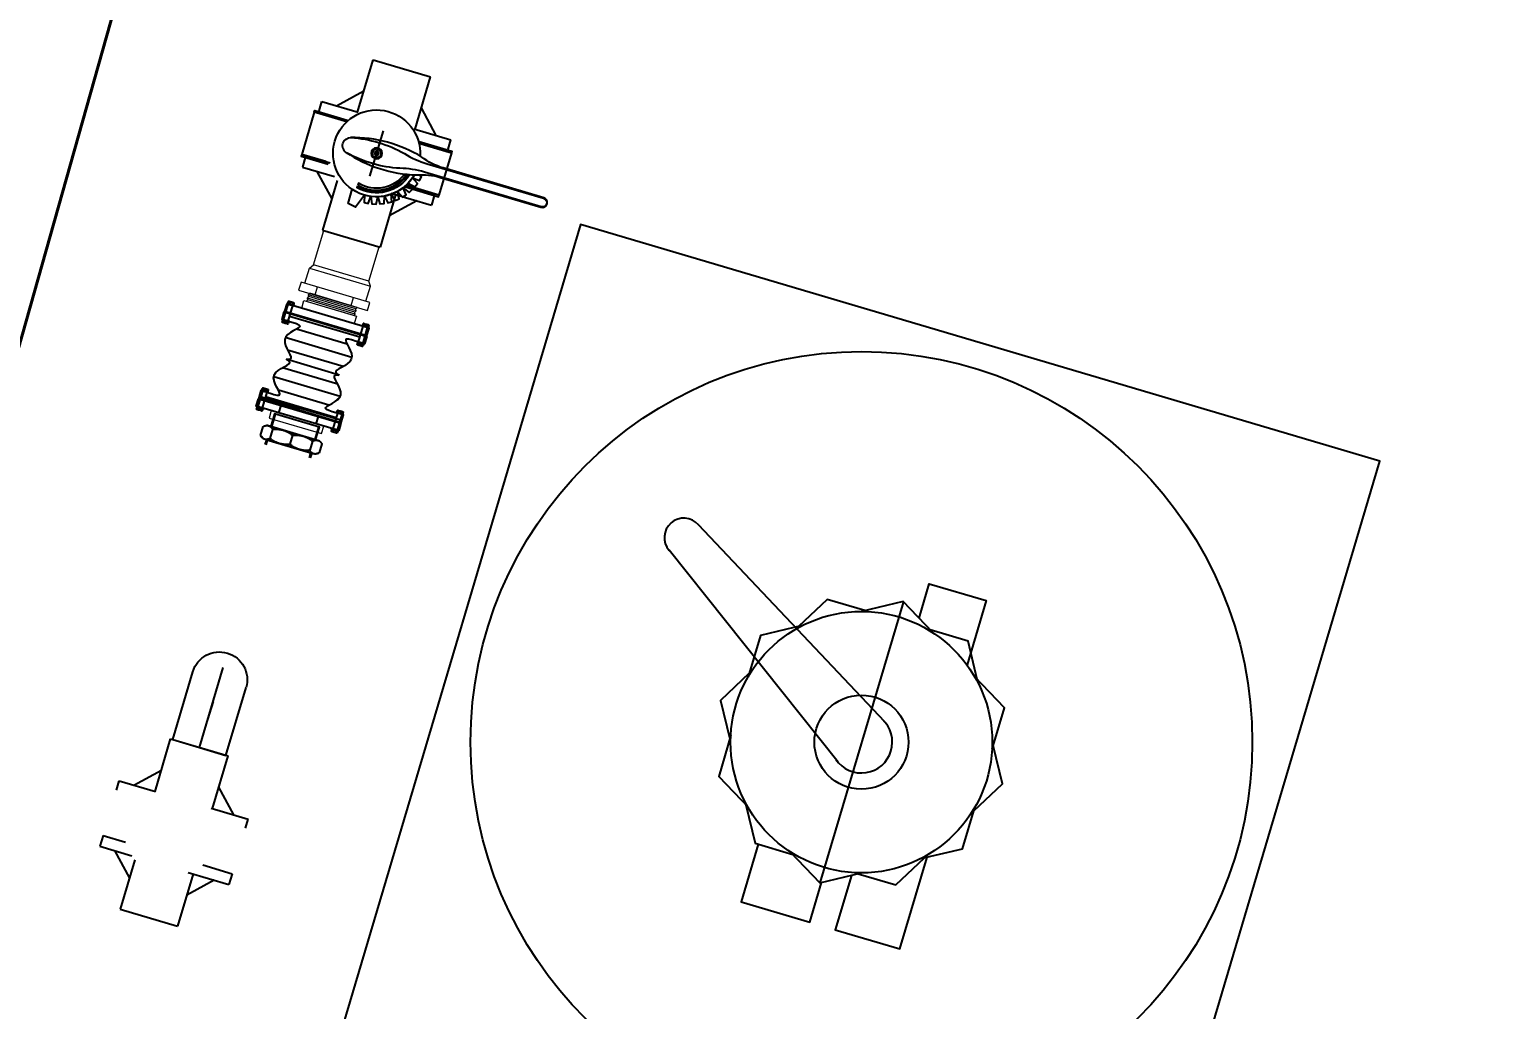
# Model space of a CAD drawing. Header units: millimetres. Extents: x -361340115 to 361596335, y -276742102 to 277032639.
# Drawn here: x 152912 to 154610, y 179626 to 180755 of the extents above; entities that cross this region are included whole.
import ezdxf
from ezdxf.xclip import XClip

# ---------------------------------------------------------------- set-up
doc = ezdxf.new("R2010")
doc.units = ezdxf.units.MM
doc.header["$MEASUREMENT"] = 0
doc.header["$XCLIPFRAME"] = 0
for name, color, linetype in [('A-WALL-PATT', 251, 'Continuous'), ('H-N-FITTING-35', 2, 'Continuous'), ('M-PB-Swimming Pool', 130, 'Continuous')]:
    doc.layers.add(name, color=color, linetype=linetype)
doc.layers.add('KT-Net cat', color=1, linetype='Continuous', lineweight=40)
doc.layers.add('MEP', color=130, linetype='Continuous', plot=False)

# ---------------------------------------------------------------- blocks, each defined once
blk = doc.blocks.new('SAND FILTER')
for p, q in [((498.9, -450.3), (228.7, -293.5)), ((480, -311), (480, -649.4)), ((460.7, -510.1), (204.6, -331.2))]:
    blk.add_line(p, q)
blk.add_lwpolyline([(0, -960.2), (960, -960.2), (960, -0.2), (0, -0.2)], close=True)
for points in [[(502.7, -324.3), (502.7, -283.1), (571, -283.1), (571, -360.3)], [(522.6, -335.8), (479.8, -311), (436.9, -335.8)], [(440.5, -333.7), (395.2, -333.7), (372.5, -373)], [(587, -373), (564.4, -333.7), (519, -333.7)], [(376.1, -370.9), (333.3, -395.6), (333.3, -445.1)], [(626.3, -445.1), (626.3, -395.6), (583.4, -370.9)], [(333.3, -440.9), (310.6, -480.2), (333.3, -519.5)], [(626.3, -519.5), (649, -480.2), (626.3, -440.9)], [(333.5, -515.3), (333.5, -564.8), (376.4, -589.5)], [(583.4, -589.5), (626.3, -564.8), (626.3, -515.3)], [(372.8, -587.4), (395.4, -626.7), (440.7, -626.7)], [(512.4, -630.6), (512.4, -696), (590, -696), (590, -585.8)], [(519.3, -626.7), (564.6, -626.7), (587.2, -587.4)], [(399.3, -626.7), (399.3, -696), (481.8, -696), (481.8, -648.2)], [(436.9, -624.6), (479.8, -649.4), (522.6, -624.6)]]:
    blk.add_lwpolyline(points)
for radius in [450, 150.6, 54.2]:
    blk.add_circle((479.8, -480.2), radius)
for centre, radius, start, end in [((216.7, -312.4), 22.4, 57.4635, 237.4635), ((479.8, -480.2), 35.5, 230.4775, 64.4496)]:
    blk.add_arc(centre, radius, start, end)
blk = doc.blocks.new('FLANGE-50(SIDE)')
at = {"extrusion": (0, 1, 0)}
for p, q in [((0, 77.5), (0, -77.5)), ((0, 77.5), (13, 77.5)), ((13, 77.5), (13, -77.5)), ((13, 34.5), (76, 34.5)), ((76, 34.5), (76, -34.5)), ((13, -34.5), (76, -34.5)), ((0, -77.5), (13, -77.5))]:
    blk.add_line(p, q, dxfattribs=at)
for points in [[(13, 60), (38.5, 34.5)], [(13, -60), (38.5, -34.5)]]:
    blk.add_lwpolyline(points)
blk = doc.blocks.new('A$C0B475355')
for p, q in [((0, 113.4), (0, 32)), ((0, 113.4), (32, 113.4)), ((32, 113.4), (64, 113.4)), ((32, 113.4), (32, 17.4)), ((64, 113.4), (64, 32)), ((32, 58), (32, 80))]:
    blk.add_line(p, q)
blk.add_arc((32, 32), 32, 180, 0)
blk = doc.blocks.new('A$C0F2F467C')
at = {"lineweight": 13}
for p, q in [((69.3, 84, 0), (12.3, 84, 0)), ((12.3, 84, 0), (13.3, 82, 0)), ((13.3, 82, 0), (12.3, 80, 0)), ((69.3, 80, 0), (12.3, 80, 0)), ((12.3, 80, 0), (13.3, 78, 0)), ((13.3, 78, 0), (12.3, 76, 0)), ((69.3, 76, 0), (12.3, 76, 0)), ((12.3, 76, 0), (13.3, 74, 0)), ((70.3, 82, 0), (13.3, 82, 0)), ((70.3, 78, 0), (13.3, 78, 0)), ((70.3, 74, 0), (13.3, 74, 0)), ((19.7, 74, 0), (19.7, 64.5, 0)), ((62.9, 74, 0), (62.9, 64.5, 0)), ((4.8, 64.5, 0), (4.8, 46.4, 0)), ((77.9, 64.5, 0), (77.9, 46.4, 0)), ((4.8, 46.4, 0), (8.1, 41.4, 0)), ((4.8, 46.4, 0), (77.9, 46.4, 0)), ((8.1, 41.4, 0), (8.1, 0, 0)), ((74.6, 41.4, 0), (8.1, 41.4, 0)), ((77.9, 46.4, 0), (74.6, 41.4, 0)), ((74.6, 41.4, 0), (74.6, 0, 0)), ((8.1, 0, 0), (74.6, 0, 0))]:
    blk.add_line(p, q, dxfattribs=at)
at = {"lineweight": 13, "elevation": 0}
blk.add_lwpolyline([(82.7, 74), (82.7, 64.5), (0, 64.5), (0, 74)], close=True, dxfattribs=at)
blk.add_lwpolyline([(69.3, 84), (70.3, 82), (69.3, 80), (70.3, 78), (69.3, 76), (70.3, 74)], dxfattribs=at)
blk = doc.blocks.new('A$C43B37E18')
at = {"linetype": 'ByBlock', "ltscale": 2}
for p in [(0, 120.2, 0), (99, 120.2, 0)]:
    blk.add_line(p, (49.5, 120.2, 0), dxfattribs=at)
at = {"linetype": 'ByBlock'}
for p, q in [((0.6, 133, 0), (0.1, 132.3, 0)), ((0.6, 132.9, 0), (0.1, 132.3, 0)), ((7.2, 135.6, 0), (1.8, 135.6, 0)), ((7.2, 135.6, 0), (1.8, 135.6, 0)), ((1.8, 113.6, 0), (1.8, 132.3, 0)), ((1.8, 113.5, 0), (1.8, 132.3, 0)), ((7.2, 113.6, 0), (7.2, 132.3, 0)), ((7.2, 113.5, 0), (7.2, 132.3, 0)), ((91.8, 119, 0), (7.2, 119, 0)), ((8.4, 133, 0), (8.9, 132.3, 0)), ((8.4, 132.9, 0), (8.9, 132.3, 0)), ((90.6, 133, 0), (90.1, 132.3, 0)), ((90.6, 132.9, 0), (90.1, 132.3, 0)), ((91.8, 135.6, 0), (97.2, 135.6, 0)), ((91.8, 135.6, 0), (97.2, 135.6, 0)), ((91.8, 113.6, 0), (91.8, 132.3, 0)), ((91.8, 113.5, 0), (91.8, 132.3, 0)), ((97.2, 113.6, 0), (97.2, 132.3, 0)), ((97.2, 113.5, 0), (97.2, 132.3, 0)), ((0.6, 112.8, 0), (0.1, 113.4, 0)), ((0.6, 112.8, 0), (0.1, 113.4, 0)), ((7.2, 110.2, 0), (1.8, 110.2, 0)), ((7.2, 110.2, 0), (1.8, 110.2, 0)), ((8.4, 112.8, 0), (8.9, 113.4, 0)), ((8.4, 112.8, 0), (8.9, 113.4, 0)), ((79.9, 107.4, 0), (19.1, 107.4, 0)), ((90.6, 112.8, 0), (90.1, 113.4, 0)), ((90.6, 112.8, 0), (90.1, 113.4, 0)), ((91.8, 110.2, 0), (97.2, 110.2, 0)), ((91.8, 110.2, 0), (97.2, 110.2, 0)), ((89.4, 94.3, 0), (9.6, 94.3, 0)), ((82.8, 81.4, 0), (16.2, 81.4, 0)), ((81.4, 70.7, 0), (17.7, 70.7, 0)), ((81.4, 70.7, 0), (17.7, 70.7, 0)), ((82.8, 60, 0), (16.2, 60, 0)), ((89.4, 47.1, 0), (9.6, 47.1, 0)), ((79.9, 34, 0), (19.1, 34, 0)), ((0.6, 28.6, 0), (0.1, 28, 0)), ((7.2, 31.2, 0), (1.8, 31.2, 0)), ((1.8, 27.8, 0), (1.8, 9.1, 0)), ((7.2, 27.8, 0), (7.2, 9.1, 0)), ((91.8, 22.3, 0), (7.2, 22.3, 0)), ((8.4, 28.6, 0), (8.9, 28, 0)), ((90.6, 28.6, 0), (90.1, 28, 0)), ((91.8, 31.2, 0), (97.2, 31.2, 0)), ((91.8, 27.8, 0), (91.8, 9.1, 0)), ((97.2, 27.8, 0), (97.2, 9.1, 0)), ((0.6, 8.5, 0), (0.1, 9.1, 0)), ((7.2, 5.8, 0), (1.8, 5.8, 0)), ((8.4, 8.5, 0), (8.9, 9.1, 0)), ((90.6, 8.5, 0), (90.1, 9.1, 0)), ((91.8, 5.8, 0), (97.2, 5.8, 0))]:
    blk.add_line(p, q, dxfattribs=at)
at = {"linetype": 'ByBlock', "ltscale": 3}
for p, q in [((27, 132.3, 0), (27, 123.3, 0)), ((72, 132.3, 0), (72, 123.3, 0))]:
    blk.add_line(p, q, dxfattribs=at)
at = {"linetype": 'ByBlock', "lineweight": 9, "elevation": 0}
for points in [[(18, 141.3), (81, 141.3), (81, 132.3), (18, 132.3)], [(18, 0), (81, 0), (81, 9), (18, 9)]]:
    blk.add_lwpolyline(points, close=True, dxfattribs=at)
at = {"linetype": 'ByBlock', "ltscale": 2, "elevation": 0}
for points in [[(0, 132.3), (0, 123.3), (99, 123.3), (99, 132.3)], [(0, 132.3), (0, 123.3), (99, 123.3), (99, 132.3)], [(0, 9.1), (0, 18.1), (99, 18.1), (99, 9.1)]]:
    blk.add_lwpolyline(points, close=True, dxfattribs=at)
for points in [[(9, 113.4), (0, 113.4), (0, 122.4), (99, 122.4), (99, 113.4), (90, 113.4)], [(9, 113.4), (0, 113.4), (0, 122.4), (99, 122.4), (99, 113.4), (90, 113.4)], [(9, 28), (0, 28), (0, 19), (99, 19), (99, 28), (90, 28)]]:
    blk.add_lwpolyline(points, dxfattribs=at)
at = {"linetype": 'ByBlock', "ltscale": 0.01, "elevation": 0}
for points in [[(0.1, 132.3), (8.9, 132.3)], [(0.1, 132.3), (8.9, 132.3)], [(0.1, 113.4), (8.9, 113.4)], [(0.1, 113.4), (8.9, 113.4)], [(0.1, 28), (8.9, 28)], [(0.1, 9.1), (8.9, 9.1)]]:
    blk.add_lwpolyline(points, dxfattribs=at)
at = {"linetype": 'ByBlock', "elevation": 0}
for points in [[(8.4, 133), (0.6, 133)], [(8.4, 132.9), (0.6, 132.9)], [(0.9, 133.4), (0.9, 135.2)], [(0.9, 133.4), (0.9, 135.2)], [(1.8, 133), (0.9, 133)], [(1.8, 132.9), (0.9, 132.9)], [(2.7, 135.2), (3, 135.3), (3.3, 135.5), (3.7, 135.5), (4.1, 135.6), (4.5, 135.6)], [(2.7, 135.2), (3, 135.3), (3.3, 135.4), (3.7, 135.5), (4.1, 135.6), (4.5, 135.6)], [(2.7, 135.2), (2.7, 133.4)], [(2.7, 135.2), (2.7, 133.4)], [(2.7, 133.4), (3, 133.2), (3.3, 133.1), (3.7, 133), (4.1, 133), (4.5, 133)], [(2.7, 133.4), (3, 133.2), (3.3, 133.1), (3.7, 133), (4.1, 132.9), (4.5, 132.9)], [(6.3, 135.2), (6, 135.3), (5.7, 135.5), (5.3, 135.5), (4.9, 135.6), (4.5, 135.6)], [(6.3, 135.2), (6, 135.3), (5.7, 135.4), (5.3, 135.5), (4.9, 135.6), (4.5, 135.6)], [(6.3, 133.4), (6, 133.2), (5.7, 133.1), (5.3, 133), (4.9, 133), (4.5, 133)], [(6.3, 133.4), (6, 133.2), (5.7, 133.1), (5.3, 133), (4.9, 132.9), (4.5, 132.9)], [(6.3, 135.2), (6.3, 133.4)], [(6.3, 135.2), (6.3, 133.4)], [(7.2, 133), (8.1, 133)], [(7.2, 132.9), (8.1, 132.9)], [(8.1, 133.4), (8.1, 135.2)], [(8.1, 133.4), (8.1, 135.2)], [(90.6, 133), (98.4, 133)], [(90.6, 132.9), (98.4, 132.9)], [(90.9, 133.4), (90.9, 135.2)], [(90.9, 133.4), (90.9, 135.2)], [(91.8, 133), (90.9, 133)], [(91.8, 132.9), (90.9, 132.9)], [(92.7, 135.2), (93, 135.3), (93.3, 135.5), (93.7, 135.5), (94.1, 135.6), (94.5, 135.6)], [(92.7, 135.2), (93, 135.3), (93.3, 135.4), (93.7, 135.5), (94.1, 135.6), (94.5, 135.6)], [(92.7, 135.2), (92.7, 133.4)], [(92.7, 135.2), (92.7, 133.4)], [(92.7, 133.4), (93, 133.2), (93.3, 133.1), (93.7, 133), (94.1, 133), (94.5, 133)], [(92.7, 133.4), (93, 133.2), (93.3, 133.1), (93.7, 133), (94.1, 132.9), (94.5, 132.9)], [(96.3, 135.2), (96, 135.3), (95.7, 135.5), (95.3, 135.5), (94.9, 135.6), (94.5, 135.6)], [(96.3, 135.2), (96, 135.3), (95.7, 135.4), (95.3, 135.5), (94.9, 135.6), (94.5, 135.6)], [(96.3, 133.4), (96, 133.2), (95.7, 133.1), (95.3, 133), (94.9, 133), (94.5, 133)], [(96.3, 133.4), (96, 133.2), (95.7, 133.1), (95.3, 133), (94.9, 132.9), (94.5, 132.9)], [(96.3, 135.2), (96.3, 133.4)], [(96.3, 135.2), (96.3, 133.4)], [(97.2, 133), (98.1, 133)], [(97.2, 132.9), (98.1, 132.9)], [(98.1, 133.4), (98.1, 135.2)], [(98.1, 133.4), (98.1, 135.2)], [(8.4, 112.8), (0.6, 112.8)], [(8.4, 112.8), (0.6, 112.8)], [(1.8, 112.8), (0.9, 112.8)], [(1.8, 112.8), (0.9, 112.8)], [(0.9, 112.4), (0.9, 110.6)], [(0.9, 112.4), (0.9, 110.6)], [(2.7, 112.4), (3, 112.6), (3.3, 112.7), (3.7, 112.8), (4.1, 112.8), (4.5, 112.8)], [(2.7, 112.4), (3, 112.5), (3.3, 112.7), (3.7, 112.7), (4.1, 112.8), (4.5, 112.8)], [(2.7, 110.6), (2.7, 112.4)], [(2.7, 110.6), (2.7, 112.4)], [(2.7, 110.6), (3, 110.4), (3.3, 110.3), (3.7, 110.2), (4.1, 110.2), (4.5, 110.2)], [(2.7, 110.6), (3, 110.4), (3.3, 110.3), (3.7, 110.2), (4.1, 110.2), (4.5, 110.2)], [(6.3, 112.4), (6, 112.6), (5.7, 112.7), (5.3, 112.8), (4.9, 112.8), (4.5, 112.8)], [(6.3, 112.4), (6, 112.5), (5.7, 112.7), (5.3, 112.7), (4.9, 112.8), (4.5, 112.8)], [(6.3, 110.6), (6, 110.4), (5.7, 110.3), (5.3, 110.2), (4.9, 110.2), (4.5, 110.2)], [(6.3, 110.6), (6, 110.4), (5.7, 110.3), (5.3, 110.2), (4.9, 110.2), (4.5, 110.2)], [(6.3, 110.6), (6.3, 112.4)], [(6.3, 110.6), (6.3, 112.4)], [(7.2, 112.8), (8.1, 112.8)], [(7.2, 112.8), (8.1, 112.8)], [(8.1, 112.4), (8.1, 110.6)], [(8.1, 112.4), (8.1, 110.6)], [(90.6, 112.8), (98.4, 112.8)], [(90.6, 112.8), (98.4, 112.8)], [(91.8, 112.8), (90.9, 112.8)], [(91.8, 112.8), (90.9, 112.8)], [(90.9, 112.4), (90.9, 110.6)], [(90.9, 112.4), (90.9, 110.6)], [(92.7, 112.4), (93, 112.6), (93.3, 112.7), (93.7, 112.8), (94.1, 112.8), (94.5, 112.8)], [(92.7, 112.4), (93, 112.5), (93.3, 112.7), (93.7, 112.7), (94.1, 112.8), (94.5, 112.8)], [(92.7, 110.6), (92.7, 112.4)], [(92.7, 110.6), (92.7, 112.4)], [(92.7, 110.6), (93, 110.4), (93.3, 110.3), (93.7, 110.2), (94.1, 110.2), (94.5, 110.2)], [(92.7, 110.6), (93, 110.4), (93.3, 110.3), (93.7, 110.2), (94.1, 110.2), (94.5, 110.2)], [(96.3, 112.4), (96, 112.6), (95.7, 112.7), (95.3, 112.8), (94.9, 112.8), (94.5, 112.8)], [(96.3, 112.4), (96, 112.5), (95.7, 112.7), (95.3, 112.7), (94.9, 112.8), (94.5, 112.8)], [(96.3, 110.6), (96, 110.4), (95.7, 110.3), (95.3, 110.2), (94.9, 110.2), (94.5, 110.2)], [(96.3, 110.6), (96, 110.4), (95.7, 110.3), (95.3, 110.2), (94.9, 110.2), (94.5, 110.2)], [(96.3, 110.6), (96.3, 112.4)], [(96.3, 110.6), (96.3, 112.4)], [(97.2, 112.8), (98.1, 112.8)], [(97.2, 112.8), (98.1, 112.8)], [(98.1, 112.4), (98.1, 110.6)], [(98.1, 112.4), (98.1, 110.6)], [(8.4, 28.6), (0.6, 28.6)], [(0.9, 29), (0.9, 30.8)], [(1.8, 28.6), (0.9, 28.6)], [(2.7, 30.8), (3, 31), (3.3, 31.1), (3.7, 31.2), (4.1, 31.2), (4.5, 31.2)], [(2.7, 30.8), (2.7, 29)], [(2.7, 29), (3, 28.9), (3.3, 28.7), (3.7, 28.6), (4.1, 28.6), (4.5, 28.6)], [(6.3, 30.8), (6, 31), (5.7, 31.1), (5.3, 31.2), (4.9, 31.2), (4.5, 31.2)], [(6.3, 29), (6, 28.9), (5.7, 28.7), (5.3, 28.6), (4.9, 28.6), (4.5, 28.6)], [(6.3, 30.8), (6.3, 29)], [(7.2, 28.6), (8.1, 28.6)], [(8.1, 29), (8.1, 30.8)], [(90.6, 28.6), (98.4, 28.6)], [(90.9, 29), (90.9, 30.8)], [(91.8, 28.6), (90.9, 28.6)], [(92.7, 30.8), (93, 31), (93.3, 31.1), (93.7, 31.2), (94.1, 31.2), (94.5, 31.2)], [(92.7, 30.8), (92.7, 29)], [(92.7, 29), (93, 28.9), (93.3, 28.7), (93.7, 28.6), (94.1, 28.6), (94.5, 28.6)], [(96.3, 30.8), (96, 31), (95.7, 31.1), (95.3, 31.2), (94.9, 31.2), (94.5, 31.2)], [(96.3, 29), (96, 28.9), (95.7, 28.7), (95.3, 28.6), (94.9, 28.6), (94.5, 28.6)], [(96.3, 30.8), (96.3, 29)], [(97.2, 28.6), (98.1, 28.6)], [(98.1, 29), (98.1, 30.8)], [(8.4, 8.5), (0.6, 8.5)], [(1.8, 8.5), (0.9, 8.5)], [(0.9, 8), (0.9, 6.2)], [(2.7, 8), (3, 8.2), (3.3, 8.3), (3.7, 8.4), (4.1, 8.4), (4.5, 8.5)], [(2.7, 6.2), (2.7, 8)], [(2.7, 6.2), (3, 6.1), (3.3, 5.9), (3.7, 5.9), (4.1, 5.8), (4.5, 5.8)], [(6.3, 8), (6, 8.2), (5.7, 8.3), (5.3, 8.4), (4.9, 8.4), (4.5, 8.5)], [(6.3, 6.2), (6, 6.1), (5.7, 5.9), (5.3, 5.9), (4.9, 5.8), (4.5, 5.8)], [(6.3, 6.2), (6.3, 8)], [(7.2, 8.5), (8.1, 8.5)], [(8.1, 8), (8.1, 6.2)], [(90.6, 8.5), (98.4, 8.5)], [(91.8, 8.5), (90.9, 8.5)], [(90.9, 8), (90.9, 6.2)], [(92.7, 8), (93, 8.2), (93.3, 8.3), (93.7, 8.4), (94.1, 8.4), (94.5, 8.5)], [(92.7, 6.2), (92.7, 8)], [(92.7, 6.2), (93, 6.1), (93.3, 5.9), (93.7, 5.9), (94.1, 5.8), (94.5, 5.8)], [(96.3, 8), (96, 8.2), (95.7, 8.3), (95.3, 8.4), (94.9, 8.4), (94.5, 8.5)], [(96.3, 6.2), (96, 6.1), (95.7, 5.9), (95.3, 5.9), (94.9, 5.8), (94.5, 5.8)], [(96.3, 6.2), (96.3, 8)], [(97.2, 8.5), (98.1, 8.5)], [(98.1, 8), (98.1, 6.2)]]:
    blk.add_lwpolyline(points, dxfattribs=at)
at = {"linetype": 'ByBlock'}
for points in [[(1.8, 135.6, 0.015688), (1.6, 135.6, 0.027292), (1.5, 135.5, 0.002836), (1.3, 135.4, 0.017573), (1.3, 135.4, 0.010784), (1.2, 135.4, 0.002893), (1.1, 135.3, 0.015554), (1, 135.3, 0.006975), (0.9, 135.2)], [(1.8, 135.6, 0.015688), (1.6, 135.5, 0.027292), (1.5, 135.5, 0.002836), (1.3, 135.4, 0.017573), (1.3, 135.4, 0.010784), (1.2, 135.4, 0.002893), (1.1, 135.3, 0.015554), (1, 135.2, 0.006975), (0.9, 135.2)], [(1.8, 133, -0.015688), (1.6, 133, -0.027292), (1.5, 133, -0.002836), (1.3, 133.1, -0.017573), (1.3, 133.1, -0.010784), (1.2, 133.2, -0.002893), (1.1, 133.3, -0.015554), (1, 133.3, -0.006975), (0.9, 133.4)], [(1.8, 132.9, -0.015688), (1.6, 133, -0.027292), (1.5, 133, -0.002836), (1.3, 133.1, -0.017573), (1.3, 133.1, -0.010784), (1.2, 133.2, -0.002893), (1.1, 133.3, -0.015554), (1, 133.3, -0.006975), (0.9, 133.4)], [(1.8, 135.6, -0.015688), (2, 135.6, -0.027292), (2.1, 135.5, -0.002836), (2.3, 135.4, -0.017573), (2.3, 135.4, -0.010784), (2.4, 135.4, -0.002893), (2.6, 135.3, -0.015554), (2.6, 135.3, -0.006975), (2.7, 135.2)], [(1.8, 135.6, -0.015688), (2, 135.5, -0.027292), (2.1, 135.5, -0.002836), (2.3, 135.4, -0.017573), (2.3, 135.4, -0.010784), (2.4, 135.4, -0.002893), (2.6, 135.3, -0.015554), (2.6, 135.2, -0.006975), (2.7, 135.2)], [(1.8, 133, 0.015688), (2, 133, 0.027292), (2.1, 133, 0.002836), (2.3, 133.1, 0.017573), (2.3, 133.1, 0.010784), (2.4, 133.2, 0.002893), (2.6, 133.3, 0.015554), (2.6, 133.3, 0.006975), (2.7, 133.4)], [(1.8, 132.9, 0.015688), (2, 133, 0.027292), (2.1, 133, 0.002836), (2.3, 133.1, 0.017573), (2.3, 133.1, 0.010784), (2.4, 133.2, 0.002893), (2.6, 133.3, 0.015554), (2.6, 133.3, 0.006975), (2.7, 133.4)], [(7.2, 135.6, 0.015688), (7, 135.6, 0.027292), (6.9, 135.5, 0.002836), (6.7, 135.4, 0.017573), (6.7, 135.4, 0.010784), (6.6, 135.4, 0.002893), (6.4, 135.3, 0.015554), (6.4, 135.3, 0.006975), (6.3, 135.2)], [(7.2, 135.6, 0.015688), (7, 135.5, 0.027292), (6.9, 135.5, 0.002836), (6.7, 135.4, 0.017573), (6.7, 135.4, 0.010784), (6.6, 135.4, 0.002893), (6.4, 135.3, 0.015554), (6.4, 135.2, 0.006975), (6.3, 135.2)], [(7.2, 133, -0.015688), (7, 133, -0.027292), (6.9, 133, -0.002836), (6.7, 133.1, -0.017573), (6.7, 133.1, -0.010784), (6.6, 133.2, -0.002893), (6.4, 133.3, -0.015554), (6.4, 133.3, -0.006975), (6.3, 133.4)], [(7.2, 132.9, -0.015688), (7, 133, -0.027292), (6.9, 133, -0.002836), (6.7, 133.1, -0.017573), (6.7, 133.1, -0.010784), (6.6, 133.2, -0.002893), (6.4, 133.3, -0.015554), (6.4, 133.3, -0.006975), (6.3, 133.4)], [(7.2, 135.6, -0.015688), (7.4, 135.6, -0.027292), (7.5, 135.5, -0.002836), (7.7, 135.4, -0.017573), (7.7, 135.4, -0.010784), (7.8, 135.4, -0.002893), (7.9, 135.3, -0.015554), (8, 135.3, -0.006975), (8.1, 135.2)], [(7.2, 135.6, -0.015688), (7.4, 135.5, -0.027292), (7.5, 135.5, -0.002836), (7.7, 135.4, -0.017573), (7.7, 135.4, -0.010784), (7.8, 135.4, -0.002893), (7.9, 135.3, -0.015554), (8, 135.2, -0.006975), (8.1, 135.2)], [(7.2, 133, 0.015688), (7.4, 133, 0.027292), (7.5, 133, 0.002836), (7.7, 133.1, 0.017573), (7.7, 133.1, 0.010784), (7.8, 133.2, 0.002893), (7.9, 133.3, 0.015554), (8, 133.3, 0.006975), (8.1, 133.4)], [(7.2, 132.9, 0.015688), (7.4, 133, 0.027292), (7.5, 133, 0.002836), (7.7, 133.1, 0.017573), (7.7, 133.1, 0.010784), (7.8, 133.2, 0.002893), (7.9, 133.3, 0.015554), (8, 133.3, 0.006975), (8.1, 133.4)], [(91.8, 135.6, 0.015688), (91.6, 135.6, 0.027292), (91.5, 135.5, 0.002836), (91.3, 135.4, 0.017573), (91.3, 135.4, 0.010784), (91.2, 135.4, 0.002893), (91.1, 135.3, 0.015554), (91, 135.3, 0.006975), (90.9, 135.2)], [(91.8, 135.6, 0.015688), (91.6, 135.5, 0.027292), (91.5, 135.5, 0.002836), (91.3, 135.4, 0.017573), (91.3, 135.4, 0.010784), (91.2, 135.4, 0.002893), (91.1, 135.3, 0.015554), (91, 135.2, 0.006975), (90.9, 135.2)], [(91.8, 133, -0.015688), (91.6, 133, -0.027292), (91.5, 133, -0.002836), (91.3, 133.1, -0.017573), (91.3, 133.1, -0.010784), (91.2, 133.2, -0.002893), (91.1, 133.3, -0.015554), (91, 133.3, -0.006975), (90.9, 133.4)], [(91.8, 132.9, -0.015688), (91.6, 133, -0.027292), (91.5, 133, -0.002836), (91.3, 133.1, -0.017573), (91.3, 133.1, -0.010784), (91.2, 133.2, -0.002893), (91.1, 133.3, -0.015554), (91, 133.3, -0.006975), (90.9, 133.4)], [(91.8, 135.6, -0.015688), (92, 135.6, -0.027292), (92.1, 135.5, -0.002836), (92.3, 135.4, -0.017573), (92.3, 135.4, -0.010784), (92.4, 135.4, -0.002893), (92.6, 135.3, -0.015554), (92.6, 135.3, -0.006975), (92.7, 135.2)], [(91.8, 135.6, -0.015688), (92, 135.5, -0.027292), (92.1, 135.5, -0.002836), (92.3, 135.4, -0.017573), (92.3, 135.4, -0.010784), (92.4, 135.4, -0.002893), (92.6, 135.3, -0.015554), (92.6, 135.2, -0.006975), (92.7, 135.2)], [(91.8, 133, 0.015688), (92, 133, 0.027292), (92.1, 133, 0.002836), (92.3, 133.1, 0.017573), (92.3, 133.1, 0.010784), (92.4, 133.2, 0.002893), (92.6, 133.3, 0.015554), (92.6, 133.3, 0.006975), (92.7, 133.4)], [(91.8, 132.9, 0.015688), (92, 133, 0.027292), (92.1, 133, 0.002836), (92.3, 133.1, 0.017573), (92.3, 133.1, 0.010784), (92.4, 133.2, 0.002893), (92.6, 133.3, 0.015554), (92.6, 133.3, 0.006975), (92.7, 133.4)], [(97.2, 135.6, 0.015688), (97, 135.6, 0.027292), (96.9, 135.5, 0.002836), (96.7, 135.4, 0.017573), (96.7, 135.4, 0.010784), (96.6, 135.4, 0.002893), (96.4, 135.3, 0.015554), (96.4, 135.3, 0.006975), (96.3, 135.2)], [(97.2, 135.6, 0.015688), (97, 135.5, 0.027292), (96.9, 135.5, 0.002836), (96.7, 135.4, 0.017573), (96.7, 135.4, 0.010784), (96.6, 135.4, 0.002893), (96.4, 135.3, 0.015554), (96.4, 135.2, 0.006975), (96.3, 135.2)], [(97.2, 133, -0.015688), (97, 133, -0.027292), (96.9, 133, -0.002836), (96.7, 133.1, -0.017573), (96.7, 133.1, -0.010784), (96.6, 133.2, -0.002893), (96.4, 133.3, -0.015554), (96.4, 133.3, -0.006975), (96.3, 133.4)], [(97.2, 132.9, -0.015688), (97, 133, -0.027292), (96.9, 133, -0.002836), (96.7, 133.1, -0.017573), (96.7, 133.1, -0.010784), (96.6, 133.2, -0.002893), (96.4, 133.3, -0.015554), (96.4, 133.3, -0.006975), (96.3, 133.4)], [(97.2, 135.6, -0.015688), (97.4, 135.6, -0.027292), (97.5, 135.5, -0.002836), (97.7, 135.4, -0.017573), (97.7, 135.4, -0.010784), (97.8, 135.4, -0.002893), (97.9, 135.3, -0.015554), (98, 135.3, -0.006975), (98.1, 135.2)], [(97.2, 135.6, -0.015688), (97.4, 135.5, -0.027292), (97.5, 135.5, -0.002836), (97.7, 135.4, -0.017573), (97.7, 135.4, -0.010784), (97.8, 135.4, -0.002893), (97.9, 135.3, -0.015554), (98, 135.2, -0.006975), (98.1, 135.2)], [(97.2, 133, 0.015688), (97.4, 133, 0.027292), (97.5, 133, 0.002836), (97.7, 133.1, 0.017573), (97.7, 133.1, 0.010784), (97.8, 133.2, 0.002893), (97.9, 133.3, 0.015554), (98, 133.3, 0.006975), (98.1, 133.4)], [(97.2, 132.9, 0.015688), (97.4, 133, 0.027292), (97.5, 133, 0.002836), (97.7, 133.1, 0.017573), (97.7, 133.1, 0.010784), (97.8, 133.2, 0.002893), (97.9, 133.3, 0.015554), (98, 133.3, 0.006975), (98.1, 133.4)], [(1.8, 112.8, 0.015688), (1.6, 112.8, 0.027292), (1.5, 112.8, 0.002836), (1.3, 112.7, 0.017573), (1.3, 112.6, 0.010784), (1.2, 112.6, 0.002893), (1.1, 112.5, 0.015554), (1, 112.5, 0.006975), (0.9, 112.4)], [(1.8, 112.8, 0.015688), (1.6, 112.8, 0.027292), (1.5, 112.7, 0.002836), (1.3, 112.6, 0.017573), (1.3, 112.6, 0.010784), (1.2, 112.6, 0.002893), (1.1, 112.5, 0.015554), (1, 112.5, 0.006975), (0.9, 112.4)], [(1.8, 110.2, -0.015688), (1.6, 110.2, -0.027292), (1.5, 110.3, -0.002836), (1.3, 110.4, -0.017573), (1.3, 110.4, -0.010784), (1.2, 110.4, -0.002893), (1.1, 110.5, -0.015554), (1, 110.5, -0.006975), (0.9, 110.6)], [(1.8, 110.2, -0.015688), (1.6, 110.2, -0.027292), (1.5, 110.2, -0.002836), (1.3, 110.3, -0.017573), (1.3, 110.3, -0.010784), (1.2, 110.4, -0.002893), (1.1, 110.5, -0.015554), (1, 110.5, -0.006975), (0.9, 110.6)], [(1.8, 112.8, -0.015688), (2, 112.8, -0.027292), (2.1, 112.8, -0.002836), (2.3, 112.7, -0.017573), (2.3, 112.6, -0.010784), (2.4, 112.6, -0.002893), (2.6, 112.5, -0.015554), (2.6, 112.5, -0.006975), (2.7, 112.4)], [(1.8, 112.8, -0.015688), (2, 112.8, -0.027292), (2.1, 112.7, -0.002836), (2.3, 112.6, -0.017573), (2.3, 112.6, -0.010784), (2.4, 112.6, -0.002893), (2.6, 112.5, -0.015554), (2.6, 112.5, -0.006975), (2.7, 112.4)], [(1.8, 110.2, 0.015688), (2, 110.2, 0.027292), (2.1, 110.3, 0.002836), (2.3, 110.4, 0.017573), (2.3, 110.4, 0.010784), (2.4, 110.4, 0.002893), (2.6, 110.5, 0.015554), (2.6, 110.5, 0.006975), (2.7, 110.6)], [(1.8, 110.2, 0.015688), (2, 110.2, 0.027292), (2.1, 110.2, 0.002836), (2.3, 110.3, 0.017573), (2.3, 110.3, 0.010784), (2.4, 110.4, 0.002893), (2.6, 110.5, 0.015554), (2.6, 110.5, 0.006975), (2.7, 110.6)], [(7.2, 112.8, 0.015688), (7, 112.8, 0.027292), (6.9, 112.8, 0.002836), (6.7, 112.7, 0.017573), (6.7, 112.6, 0.010784), (6.6, 112.6, 0.002893), (6.4, 112.5, 0.015554), (6.4, 112.5, 0.006975), (6.3, 112.4)], [(7.2, 112.8, 0.015688), (7, 112.8, 0.027292), (6.9, 112.7, 0.002836), (6.7, 112.6, 0.017573), (6.7, 112.6, 0.010784), (6.6, 112.6, 0.002893), (6.4, 112.5, 0.015554), (6.4, 112.5, 0.006975), (6.3, 112.4)], [(7.2, 110.2, -0.015688), (7, 110.2, -0.027292), (6.9, 110.3, -0.002836), (6.7, 110.4, -0.017573), (6.7, 110.4, -0.010784), (6.6, 110.4, -0.002893), (6.4, 110.5, -0.015554), (6.4, 110.5, -0.006975), (6.3, 110.6)], [(7.2, 110.2, -0.015688), (7, 110.2, -0.027292), (6.9, 110.2, -0.002836), (6.7, 110.3, -0.017573), (6.7, 110.3, -0.010784), (6.6, 110.4, -0.002893), (6.4, 110.5, -0.015554), (6.4, 110.5, -0.006975), (6.3, 110.6)], [(7.2, 112.8, -0.015688), (7.4, 112.8, -0.027292), (7.5, 112.8, -0.002836), (7.7, 112.7, -0.017573), (7.7, 112.6, -0.010784), (7.8, 112.6, -0.002893), (7.9, 112.5, -0.015554), (8, 112.5, -0.006975), (8.1, 112.4)], [(7.2, 112.8, -0.015688), (7.4, 112.8, -0.027292), (7.5, 112.7, -0.002836), (7.7, 112.6, -0.017573), (7.7, 112.6, -0.010784), (7.8, 112.6, -0.002893), (7.9, 112.5, -0.015554), (8, 112.5, -0.006975), (8.1, 112.4)], [(7.2, 110.2, 0.015688), (7.4, 110.2, 0.027292), (7.5, 110.3, 0.002836), (7.7, 110.4, 0.017573), (7.7, 110.4, 0.010784), (7.8, 110.4, 0.002893), (7.9, 110.5, 0.015554), (8, 110.5, 0.006975), (8.1, 110.6)], [(7.2, 110.2, 0.015688), (7.4, 110.2, 0.027292), (7.5, 110.2, 0.002836), (7.7, 110.3, 0.017573), (7.7, 110.3, 0.010784), (7.8, 110.4, 0.002893), (7.9, 110.5, 0.015554), (8, 110.5, 0.006975), (8.1, 110.6)], [(91.8, 112.8, 0.015688), (91.6, 112.8, 0.027292), (91.5, 112.8, 0.002836), (91.3, 112.7, 0.017573), (91.3, 112.6, 0.010784), (91.2, 112.6, 0.002893), (91.1, 112.5, 0.015554), (91, 112.5, 0.006975), (90.9, 112.4)], [(91.8, 112.8, 0.015688), (91.6, 112.8, 0.027292), (91.5, 112.7, 0.002836), (91.3, 112.6, 0.017573), (91.3, 112.6, 0.010784), (91.2, 112.6, 0.002893), (91.1, 112.5, 0.015554), (91, 112.5, 0.006975), (90.9, 112.4)], [(91.8, 110.2, -0.015688), (91.6, 110.2, -0.027292), (91.5, 110.3, -0.002836), (91.3, 110.4, -0.017573), (91.3, 110.4, -0.010784), (91.2, 110.4, -0.002893), (91.1, 110.5, -0.015554), (91, 110.5, -0.006975), (90.9, 110.6)], [(91.8, 110.2, -0.015688), (91.6, 110.2, -0.027292), (91.5, 110.2, -0.002836), (91.3, 110.3, -0.017573), (91.3, 110.3, -0.010784), (91.2, 110.4, -0.002893), (91.1, 110.5, -0.015554), (91, 110.5, -0.006975), (90.9, 110.6)], [(91.8, 112.8, -0.015688), (92, 112.8, -0.027292), (92.1, 112.8, -0.002836), (92.3, 112.7, -0.017573), (92.3, 112.6, -0.010784), (92.4, 112.6, -0.002893), (92.6, 112.5, -0.015554), (92.6, 112.5, -0.006975), (92.7, 112.4)], [(91.8, 112.8, -0.015688), (92, 112.8, -0.027292), (92.1, 112.7, -0.002836), (92.3, 112.6, -0.017573), (92.3, 112.6, -0.010784), (92.4, 112.6, -0.002893), (92.6, 112.5, -0.015554), (92.6, 112.5, -0.006975), (92.7, 112.4)], [(91.8, 110.2, 0.015688), (92, 110.2, 0.027292), (92.1, 110.3, 0.002836), (92.3, 110.4, 0.017573), (92.3, 110.4, 0.010784), (92.4, 110.4, 0.002893), (92.6, 110.5, 0.015554), (92.6, 110.5, 0.006975), (92.7, 110.6)], [(91.8, 110.2, 0.015688), (92, 110.2, 0.027292), (92.1, 110.2, 0.002836), (92.3, 110.3, 0.017573), (92.3, 110.3, 0.010784), (92.4, 110.4, 0.002893), (92.6, 110.5, 0.015554), (92.6, 110.5, 0.006975), (92.7, 110.6)], [(97.2, 112.8, 0.015688), (97, 112.8, 0.027292), (96.9, 112.8, 0.002836), (96.7, 112.7, 0.017573), (96.7, 112.6, 0.010784), (96.6, 112.6, 0.002893), (96.4, 112.5, 0.015554), (96.4, 112.5, 0.006975), (96.3, 112.4)], [(97.2, 112.8, 0.015688), (97, 112.8, 0.027292), (96.9, 112.7, 0.002836), (96.7, 112.6, 0.017573), (96.7, 112.6, 0.010784), (96.6, 112.6, 0.002893), (96.4, 112.5, 0.015554), (96.4, 112.5, 0.006975), (96.3, 112.4)], [(97.2, 110.2, -0.015688), (97, 110.2, -0.027292), (96.9, 110.3, -0.002836), (96.7, 110.4, -0.017573), (96.7, 110.4, -0.010784), (96.6, 110.4, -0.002893), (96.4, 110.5, -0.015554), (96.4, 110.5, -0.006975), (96.3, 110.6)], [(97.2, 110.2, -0.015688), (97, 110.2, -0.027292), (96.9, 110.2, -0.002836), (96.7, 110.3, -0.017573), (96.7, 110.3, -0.010784), (96.6, 110.4, -0.002893), (96.4, 110.5, -0.015554), (96.4, 110.5, -0.006975), (96.3, 110.6)], [(97.2, 112.8, -0.015688), (97.4, 112.8, -0.027292), (97.5, 112.8, -0.002836), (97.7, 112.7, -0.017573), (97.7, 112.6, -0.010784), (97.8, 112.6, -0.002893), (97.9, 112.5, -0.015554), (98, 112.5, -0.006975), (98.1, 112.4)], [(97.2, 112.8, -0.015688), (97.4, 112.8, -0.027292), (97.5, 112.7, -0.002836), (97.7, 112.6, -0.017573), (97.7, 112.6, -0.010784), (97.8, 112.6, -0.002893), (97.9, 112.5, -0.015554), (98, 112.5, -0.006975), (98.1, 112.4)], [(97.2, 110.2, 0.015688), (97.4, 110.2, 0.027292), (97.5, 110.3, 0.002836), (97.7, 110.4, 0.017573), (97.7, 110.4, 0.010784), (97.8, 110.4, 0.002893), (97.9, 110.5, 0.015554), (98, 110.5, 0.006975), (98.1, 110.6)], [(97.2, 110.2, 0.015688), (97.4, 110.2, 0.027292), (97.5, 110.2, 0.002836), (97.7, 110.3, 0.017573), (97.7, 110.3, 0.010784), (97.8, 110.4, 0.002893), (97.9, 110.5, 0.015554), (98, 110.5, 0.006975), (98.1, 110.6)], [(1.8, 31.2, 0.015688), (1.6, 31.2, 0.027292), (1.5, 31.2, 0.002836), (1.3, 31.1, 0.017573), (1.3, 31, 0.010784), (1.2, 31, 0.002893), (1.1, 30.9, 0.015554), (1, 30.9, 0.006975), (0.9, 30.8)], [(1.8, 28.6, -0.015688), (1.6, 28.6, -0.027292), (1.5, 28.7, -0.002836), (1.3, 28.8, -0.017573), (1.3, 28.8, -0.010784), (1.2, 28.8, -0.002893), (1.1, 28.9, -0.015554), (1, 28.9, -0.006975), (0.9, 29)], [(1.8, 31.2, -0.015688), (2, 31.2, -0.027292), (2.1, 31.2, -0.002836), (2.3, 31.1, -0.017573), (2.3, 31, -0.010784), (2.4, 31, -0.002893), (2.6, 30.9, -0.015554), (2.6, 30.9, -0.006975), (2.7, 30.8)], [(1.8, 28.6, 0.015688), (2, 28.6, 0.027292), (2.1, 28.7, 0.002836), (2.3, 28.8, 0.017573), (2.3, 28.8, 0.010784), (2.4, 28.8, 0.002893), (2.6, 28.9, 0.015554), (2.6, 28.9, 0.006975), (2.7, 29)], [(7.2, 31.2, 0.015688), (7, 31.2, 0.027292), (6.9, 31.2, 0.002836), (6.7, 31.1, 0.017573), (6.7, 31, 0.010784), (6.6, 31, 0.002893), (6.4, 30.9, 0.015554), (6.4, 30.9, 0.006975), (6.3, 30.8)], [(7.2, 28.6, -0.015688), (7, 28.6, -0.027292), (6.9, 28.7, -0.002836), (6.7, 28.8, -0.017573), (6.7, 28.8, -0.010784), (6.6, 28.8, -0.002893), (6.4, 28.9, -0.015554), (6.4, 28.9, -0.006975), (6.3, 29)], [(7.2, 31.2, -0.015688), (7.4, 31.2, -0.027292), (7.5, 31.2, -0.002836), (7.7, 31.1, -0.017573), (7.7, 31, -0.010784), (7.8, 31, -0.002893), (7.9, 30.9, -0.015554), (8, 30.9, -0.006975), (8.1, 30.8)], [(7.2, 28.6, 0.015688), (7.4, 28.6, 0.027292), (7.5, 28.7, 0.002836), (7.7, 28.8, 0.017573), (7.7, 28.8, 0.010784), (7.8, 28.8, 0.002893), (7.9, 28.9, 0.015554), (8, 28.9, 0.006975), (8.1, 29)], [(91.8, 31.2, 0.015688), (91.6, 31.2, 0.027292), (91.5, 31.2, 0.002836), (91.3, 31.1, 0.017573), (91.3, 31, 0.010784), (91.2, 31, 0.002893), (91.1, 30.9, 0.015554), (91, 30.9, 0.006975), (90.9, 30.8)], [(91.8, 28.6, -0.015688), (91.6, 28.6, -0.027292), (91.5, 28.7, -0.002836), (91.3, 28.8, -0.017573), (91.3, 28.8, -0.010784), (91.2, 28.8, -0.002893), (91.1, 28.9, -0.015554), (91, 28.9, -0.006975), (90.9, 29)], [(91.8, 31.2, -0.015688), (92, 31.2, -0.027292), (92.1, 31.2, -0.002836), (92.3, 31.1, -0.017573), (92.3, 31, -0.010784), (92.4, 31, -0.002893), (92.6, 30.9, -0.015554), (92.6, 30.9, -0.006975), (92.7, 30.8)], [(91.8, 28.6, 0.015688), (92, 28.6, 0.027292), (92.1, 28.7, 0.002836), (92.3, 28.8, 0.017573), (92.3, 28.8, 0.010784), (92.4, 28.8, 0.002893), (92.6, 28.9, 0.015554), (92.6, 28.9, 0.006975), (92.7, 29)], [(97.2, 31.2, 0.015688), (97, 31.2, 0.027292), (96.9, 31.2, 0.002836), (96.7, 31.1, 0.017573), (96.7, 31, 0.010784), (96.6, 31, 0.002893), (96.4, 30.9, 0.015554), (96.4, 30.9, 0.006975), (96.3, 30.8)], [(97.2, 28.6, -0.015688), (97, 28.6, -0.027292), (96.9, 28.7, -0.002836), (96.7, 28.8, -0.017573), (96.7, 28.8, -0.010784), (96.6, 28.8, -0.002893), (96.4, 28.9, -0.015554), (96.4, 28.9, -0.006975), (96.3, 29)], [(97.2, 31.2, -0.015688), (97.4, 31.2, -0.027292), (97.5, 31.2, -0.002836), (97.7, 31.1, -0.017573), (97.7, 31, -0.010784), (97.8, 31, -0.002893), (97.9, 30.9, -0.015554), (98, 30.9, -0.006975), (98.1, 30.8)], [(97.2, 28.6, 0.015688), (97.4, 28.6, 0.027292), (97.5, 28.7, 0.002836), (97.7, 28.8, 0.017573), (97.7, 28.8, 0.010784), (97.8, 28.8, 0.002893), (97.9, 28.9, 0.015554), (98, 28.9, 0.006975), (98.1, 29)], [(1.8, 8.5, 0.015688), (1.6, 8.4, 0.027292), (1.5, 8.4, 0.002836), (1.3, 8.3, 0.017573), (1.3, 8.3, 0.010784), (1.2, 8.2, 0.002893), (1.1, 8.1, 0.015554), (1, 8.1, 0.006975), (0.9, 8)], [(1.8, 5.8, -0.015688), (1.6, 5.8, -0.027292), (1.5, 5.9, -0.002836), (1.3, 6, -0.017573), (1.3, 6, -0.010784), (1.2, 6, -0.002893), (1.1, 6.1, -0.015554), (1, 6.2, -0.006975), (0.9, 6.2)], [(1.8, 8.5, -0.015688), (2, 8.4, -0.027292), (2.1, 8.4, -0.002836), (2.3, 8.3, -0.017573), (2.3, 8.3, -0.010784), (2.4, 8.2, -0.002893), (2.6, 8.1, -0.015554), (2.6, 8.1, -0.006975), (2.7, 8)], [(1.8, 5.8, 0.015688), (2, 5.8, 0.027292), (2.1, 5.9, 0.002836), (2.3, 6, 0.017573), (2.3, 6, 0.010784), (2.4, 6, 0.002893), (2.6, 6.1, 0.015554), (2.6, 6.2, 0.006975), (2.7, 6.2)], [(7.2, 8.5, 0.015688), (7, 8.4, 0.027292), (6.9, 8.4, 0.002836), (6.7, 8.3, 0.017573), (6.7, 8.3, 0.010784), (6.6, 8.2, 0.002893), (6.4, 8.1, 0.015554), (6.4, 8.1, 0.006975), (6.3, 8)], [(7.2, 5.8, -0.015688), (7, 5.8, -0.027292), (6.9, 5.9, -0.002836), (6.7, 6, -0.017573), (6.7, 6, -0.010784), (6.6, 6, -0.002893), (6.4, 6.1, -0.015554), (6.4, 6.2, -0.006975), (6.3, 6.2)], [(7.2, 8.5, -0.015688), (7.4, 8.4, -0.027292), (7.5, 8.4, -0.002836), (7.7, 8.3, -0.017573), (7.7, 8.3, -0.010784), (7.8, 8.2, -0.002893), (7.9, 8.1, -0.015554), (8, 8.1, -0.006975), (8.1, 8)], [(7.2, 5.8, 0.015688), (7.4, 5.8, 0.027292), (7.5, 5.9, 0.002836), (7.7, 6, 0.017573), (7.7, 6, 0.010784), (7.8, 6, 0.002893), (7.9, 6.1, 0.015554), (8, 6.2, 0.006975), (8.1, 6.2)], [(91.8, 8.5, 0.015688), (91.6, 8.4, 0.027292), (91.5, 8.4, 0.002836), (91.3, 8.3, 0.017573), (91.3, 8.3, 0.010784), (91.2, 8.2, 0.002893), (91.1, 8.1, 0.015554), (91, 8.1, 0.006975), (90.9, 8)], [(91.8, 5.8, -0.015688), (91.6, 5.8, -0.027292), (91.5, 5.9, -0.002836), (91.3, 6, -0.017573), (91.3, 6, -0.010784), (91.2, 6, -0.002893), (91.1, 6.1, -0.015554), (91, 6.2, -0.006975), (90.9, 6.2)], [(91.8, 8.5, -0.015688), (92, 8.4, -0.027292), (92.1, 8.4, -0.002836), (92.3, 8.3, -0.017573), (92.3, 8.3, -0.010784), (92.4, 8.2, -0.002893), (92.6, 8.1, -0.015554), (92.6, 8.1, -0.006975), (92.7, 8)], [(91.8, 5.8, 0.015688), (92, 5.8, 0.027292), (92.1, 5.9, 0.002836), (92.3, 6, 0.017573), (92.3, 6, 0.010784), (92.4, 6, 0.002893), (92.6, 6.1, 0.015554), (92.6, 6.2, 0.006975), (92.7, 6.2)], [(97.2, 8.5, 0.015688), (97, 8.4, 0.027292), (96.9, 8.4, 0.002836), (96.7, 8.3, 0.017573), (96.7, 8.3, 0.010784), (96.6, 8.2, 0.002893), (96.4, 8.1, 0.015554), (96.4, 8.1, 0.006975), (96.3, 8)], [(97.2, 5.8, -0.015688), (97, 5.8, -0.027292), (96.9, 5.9, -0.002836), (96.7, 6, -0.017573), (96.7, 6, -0.010784), (96.6, 6, -0.002893), (96.4, 6.1, -0.015554), (96.4, 6.2, -0.006975), (96.3, 6.2)], [(97.2, 8.5, -0.015688), (97.4, 8.4, -0.027292), (97.5, 8.4, -0.002836), (97.7, 8.3, -0.017573), (97.7, 8.3, -0.010784), (97.8, 8.2, -0.002893), (97.9, 8.1, -0.015554), (98, 8.1, -0.006975), (98.1, 8)], [(97.2, 5.8, 0.015688), (97.4, 5.8, 0.027292), (97.5, 5.9, 0.002836), (97.7, 6, 0.017573), (97.7, 6, 0.010784), (97.8, 6, 0.002893), (97.9, 6.1, 0.015554), (98, 6.2, 0.006975), (98.1, 6.2)]]:
    blk.add_lwpolyline(points, format="xyb", dxfattribs=at)
at = {"linetype": 'ByBlock', "ltscale": 2}
for points in [[(9, 113.4, 0), (21.9, 112.2, 0), (9.5, 92.1, 0), (21.7, 71.9, 0), (17.6, 70.7, 0)], [(9, 113.4, 0), (21.9, 112.2, 0), (9.5, 92, 0), (21.7, 71.9, 0), (17.6, 70.7, 0)], [(9, 113.4, 0), (21.9, 112.2, 0), (9.5, 92, 0), (21.7, 71.9, 0), (17.6, 70.7, 0)], [(90, 113.4, 0), (77.1, 112.2, 0), (89.5, 92.1, 0), (77.3, 71.9, 0), (81.4, 70.7, 0)], [(90, 113.4, 0), (77.1, 112.2, 0), (89.5, 92, 0), (77.3, 71.9, 0), (81.4, 70.7, 0)], [(90, 113.4, 0), (77.1, 112.2, 0), (89.5, 92, 0), (77.3, 71.9, 0), (81.4, 70.7, 0)], [(9, 28, 0), (21.9, 29.2, 0), (9.5, 49.3, 0), (21.7, 69.5, 0), (17.6, 70.7, 0)], [(9, 28, 0), (21.9, 29.2, 0), (9.5, 49.3, 0), (21.7, 69.5, 0), (17.6, 70.7, 0)], [(90, 28, 0), (77.1, 29.2, 0), (89.5, 49.3, 0), (77.3, 69.5, 0), (81.4, 70.7, 0)], [(90, 28, 0), (77.1, 29.2, 0), (89.5, 49.3, 0), (77.3, 69.5, 0), (81.4, 70.7, 0)]]:
    blk.add_spline(points, degree=3, dxfattribs=at)
blk = doc.blocks.new('A$C77D419C0')
at = {"linetype": 'Continuous'}
for p, q in [((11.1, 17.6, 0), (11.1, 28.4, 0)), ((35.2, 17.6, 0), (35.2, 28.4, 0))]:
    blk.add_line(p, q, dxfattribs=at)
at = {"linetype": 'Continuous', "ltscale": 0.5, "elevation": 0}
for points in [[(62.2, 31), (62.2, 46), (8.2, 46), (8.2, 31)], [(62.2, 15), (62.2, 0), (8.2, 0), (8.2, 15)]]:
    blk.add_lwpolyline(points, close=True, dxfattribs=at)
for points in [[(9.2, 46), (9.2, 31)], [(61.2, 46), (61.2, 31)], [(59.3, 17.6), (59.3, 28.4)], [(9.2, 0), (9.2, 15)], [(61.2, 0), (61.2, 15)]]:
    blk.add_lwpolyline(points, dxfattribs=at)
at = {"linetype": 'Continuous', "elevation": 0}
for points in [[(0, 28.4), (0, 17.6)], [(69.7, 28.8), (66, 31), (4.5, 31), (0.7, 28.8)], [(70.4, 17.6), (70.4, 28.4)], [(67, 15.3), (66, 15), (4.5, 15), (3.4, 15.3)]]:
    blk.add_lwpolyline(points, dxfattribs=at)
at = {"linetype": 'Continuous'}
for centre, radius, start, end in [((5.6, 23.8, 0), 7.24, 39.8528, 140.1472), ((5.6, 22.2, 0), 7.24, 219.8528, 320.1472), ((23.2, 1.7, 0), 29.3, 65.6673, 114.3327), ((23.2, 44.3, 0), 29.3, 245.6673, 294.3327), ((47.3, 1.7, 0), 29.3, 65.6673, 114.3327), ((47.3, 44.3, 0), 29.3, 245.6673, 294.3327), ((64.9, 23.8, 0), 7.24, 39.8528, 140.1472), ((64.9, 22.2, 0), 7.24, 219.8528, 320.1472)]:
    blk.add_arc(centre, radius, start, end, dxfattribs=at)
blk = doc.blocks.new('A$C1948154D')
blk.add_line((77.4, 204.8), (22.8, 204.8))
at = {"linetype": 'ByBlock'}
for points in [[(24.9, 249), (24.9, 287.1), (23.1, 287.1), (23.1, 248)], [(75.8, 258), (75.8, 287.1), (77.7, 287.1), (77.7, 254.8)], [(23.1, 161.5), (23.1, 122.4), (24.9, 122.4), (24.9, 160.5)], [(77.7, 161.9), (77.7, 122.4), (75.8, 122.4), (75.8, 160.8)]]:
    blk.add_lwpolyline(points, dxfattribs=at)
for points in [[(24.9, 248), (24.9, 287.1), (75.8, 287.1), (75.8, 252.8)], [(97.7, 220.2), (97.7, 220.2)], [(100.1, 204.7), (116.4, 210.3), (114.9, 219.8), (97.7, 220.2)], [(24.9, 161.5), (24.9, 122.4), (75.8, 122.4), (75.8, 161.9)], [(61.5, 156.2), (65.5, 157.2), (66, 148.6), (61.3, 147.4), (59.8, 150.9)]]:
    blk.add_lwpolyline(points)
for points in [[(59, 238.8, -0.139257), (60.8, 153.7, 0.092845), (55.8, 126.7), (55.8, 5.7, -1), (44.4, 5.7), (44.4, 126.7, 0.092845), (39.3, 153.7, -0.139257), (41.1, 238.8)], [(62.6, 161.1, 0.396287), (94.5, 215.1), (92.3, 215.1, -0.483925)], [(92.3, 215.1, -0.392032), (63, 163.4)], [(91.2, 215.1, -0.38982), (63.3, 164.6)], [(63.7, 167, 0.3852), (89, 215.1), (91.2, 215.1, -0.48575)]]:
    blk.add_lwpolyline(points, format="xyb")
blk.add_lwpolyline([(55.1, 5.7), (55.1, 145.7, -0.066717), (58.9, 174.1, 0.113597), (59.3, 238.1, 0.772992), (40.9, 238.1, 0.113597), (41.2, 174.1, -0.066717), (45, 145.7), (45, 5.7, 1)], format="xyb", close=True)
for points in [[(45, 201.8), (50.1, 198.9), (55.1, 201.8), (55.1, 207.7), (50.1, 210.6), (45, 207.7)], [(99.5, 196.9), (100.1, 204.7), (108.4, 202.6), (108.1, 197.8)], [(94.7, 182), (97.6, 189.3), (104.9, 184.6), (103, 180.2)], [(97.7, 189.3), (99.5, 196.9), (107.4, 193.5), (106.2, 188.8)], [(85.4, 169.4), (90.5, 175.3), (96, 168.7), (92.9, 165)], [(90.5, 175.3), (94.6, 182), (101.1, 176.3), (98.5, 172.2)], [(65.5, 157.2), (72.7, 160.2), (74.6, 151.8), (70.1, 149.9)], [(72.8, 160.2), (79.4, 164.2), (82.6, 156.2), (78.5, 153.7)], [(79.5, 164.3), (85.4, 169.3), (89.8, 161.9), (86.1, 158.8)]]:
    blk.add_lwpolyline(points, close=True)
for radius in [6.37, 5.09, 2.54, 2.04]:
    blk.add_circle((50.1, 204.8), radius)
blk.add_arc((50.1, 204.8), 50.1, 283.1156, 256.8844)
blk = doc.blocks.new('A$C596E1169')
at = {"linetype": 'ByBlock', "ltscale": 2}
for name, p, rotation in [('A$C1948154D', (559.8, 205.3), 180), ('A$C43B37E18', (323.4, -49.5, 0), 90), ('A$C0F2F467C', (407.3, -40.8, 0), 90)]:
    blk.add_blockref(name, p, dxfattribs=dict(at, rotation=rotation))
ref = blk.add_blockref('FLANGE-50(SIDE)', (483.3, 0.5), dxfattribs=dict(at, rotation=180))
XClip(ref).set_block_clipping_path([(13, -28.6320027593), (0, -42.2631106788), (-1.6342264749, -124.8732765263), (105.8657735251, -107.3732765263), (94.8657735251, 98.1267234737), (-6.6342264749, 135.1267234737), (-1.1342264749, 80.6267234737), (0, 50.6875720679), (0.6683673981, 51.7772306579), (12.1595366544, 43.442966829), (13, 39.0525682876), (15.2331826376, 40.3667622056), (18.3658103357, 36.6958348747), (16.5541688473, 34.5), (26.3657735251, 32.6267234737), (48.8657735251, 17.1267234737)])
at = {"linetype": 'ByBlock', "ltscale": 2, "extrusion": (0, 2.12172e-22, -1)}
ref = blk.add_blockref('FLANGE-50(SIDE)', (-536.1, 0.5), dxfattribs=dict(at, zscale=-1, rotation=180))
XClip(ref).set_block_clipping_path([(1.8201571118, -42.6182324493), (1.8201571118, -101.3732765263), (100.8496702323, -101.3732765263), (100.8496702323, 101.1267234737), (3.8496702323, 101.1267234737), (1.8201571118, 77.5), (1.8201571118, 43.8988501097), (38.3496702323, 11.1267234737), (32.3496702323, -14.8732765263), (7.8496702323, -37.8732765263)])
at = {"linetype": 'ByBlock', "ltscale": 2}
ref = blk.add_blockref('A$C77D419C0', (188.4, -35.2, 0), dxfattribs=dict(at, rotation=90))
XClip(ref).set_block_clipping_path([(0.2185899304, 36.8203335224), (-26.7789356294, 36.8203335224), (-26.7789356294, -10.8503962885), (85.3883649923, -10.8503962885), (85.3883649923, 35.4497420175), (70.2185899304, 36.8203335224)])
at = {"layer": 'M-PB-Swimming Pool', "color": 2}
ref = blk.add_blockref('FLANGE-50(SIDE)', (-333.2, -0.6), dxfattribs=dict(at, rotation=180))
XClip(ref).set_block_clipping_path([(13, -28.6320027593), (0, -42.2631106788), (-1.6342264749, -124.8732765263), (105.8657735251, -107.3732765263), (94.8657735251, 98.1267234737), (-6.6342264749, 135.1267234737), (-1.1342264749, 80.6267234737), (0, 50.6875720679), (0.6683673981, 51.7772306579), (12.1595366544, 43.442966829), (13, 39.0525682876), (15.2331826376, 40.3667622056), (18.3658103357, 36.6958348747), (16.5541688473, 34.5), (26.3657735251, 32.6267234737), (48.8657735251, 17.1267234737)])
at = {"layer": 'M-PB-Swimming Pool', "color": 2, "extrusion": (0, 2.12172e-22, -1)}
ref = blk.add_blockref('FLANGE-50(SIDE)', (280.5, -0.6), dxfattribs=dict(at, zscale=-1, rotation=180))
XClip(ref).set_block_clipping_path([(1.8201571118, -42.6182324493), (1.8201571118, -101.3732765263), (100.8496702323, -101.3732765263), (100.8496702323, 101.1267234737), (3.8496702323, 101.1267234737), (1.8201571118, 77.5), (1.8201571118, 43.8988501097), (38.3496702323, 11.1267234737), (32.3496702323, -14.8732765263), (7.8496702323, -37.8732765263)])
at = {"layer": 'M-PB-Swimming Pool', "color": 2, "rotation": 90}
blk.add_blockref('A$C0B475355', (-91.1, -32.6), dxfattribs=at)
blk = doc.blocks.new('RKWEWE')
at = {"ltscale": 100, "extrusion": (-4.61564e-07, -1.55959e-06, 1), "xscale": -1, "rotation": 253.4854083594268}
blk.add_blockref('A$C596E1169', (153166.3, 180123.8, -0.4), dxfattribs=at)
at = {"layer": 'H-N-FITTING-35', "extrusion": (-4.61564e-07, -1.55959e-06, 1), "rotation": 343.4854083594269}
blk.add_blockref('SAND FILTER', (153546.4, 180530.8, -0.4), dxfattribs=at)
blk = doc.blocks.new('A$Cd3fdeb23')
blk.add_blockref('RKWEWE', (-181388.2, -20650, 0))

msp = doc.modelspace()

# ---------------------------------------------------------------- hatches: boundary and pattern name
at = {"layer": 'A-WALL-PATT', "transparency": 33554618}
h = msp.add_hatch(dxfattribs=at)
h.set_pattern_fill('ANSI31', color=256, scale=2000, angle=-61)
h.paths.add_polyline_path([(154266.9, 136317.4), (153710, 134346.3), (157445.5, 133290.8), (159381.1, 140141), (156087, 141071.8), (157507.1, 146096.4), (156055, 146506.7), (156585.3, 148383.3), (158037.1, 147973.1), (162300.5, 163060.8), (160859.1, 163484.9), (161394, 165360.2), (162830.8, 164937.4), (167892.2, 182849.6), (165429.7, 183545.4), (165425.6, 183547.1), (163697.9, 184035.3), (151765.5, 141824.4), (142527.3, 144434.9), (141275.6, 139988.4)])
edge = h.paths.add_edge_path(flags=16)
edge.add_line((165425.5, 183546.6), (164955.1, 181881.8))
edge.add_line((164955.1, 181881.8), (165917.4, 181609.9))
edge.add_line((165917.4, 181609.9), (166387.8, 183274.7))
h.paths.add_polyline_path([(160725.4, 166913.4), (161687.8, 166641.5), (161190.2, 164880.4), (160227.8, 165152.3)], flags=16)
h.paths.add_polyline_path([(155994, 150169), (156956.3, 149897.1), (156458.7, 148136.1), (155496.4, 148408)], flags=16)

# ---------------------------------------------------------------- linework, layer by layer
at = {"layer": 'KT-Net cat'}
msp.add_line((152340.8, 178411.6, 0), (157041.2, 195046.2, -0.2), dxfattribs=at)

# ---------------------------------------------------------------- next in the draw order: block references
at = {"layer": 'MEP'}
msp.add_blockref('A$Cd3fdeb23', (181388.2, 20650, 0), dxfattribs=at)

doc.saveas('drawing.dxf')
